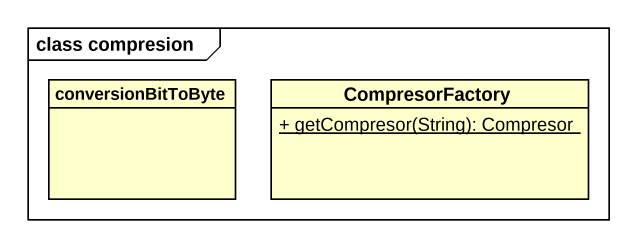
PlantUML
@startuml
mainframe class compresion
hide circle
hide empty members
skinparam classAttributeIconSize 0
class conversionBitToByte
class CompresorFactory {
  {static} + getCompresor(String): Compresor
}
@enduml
